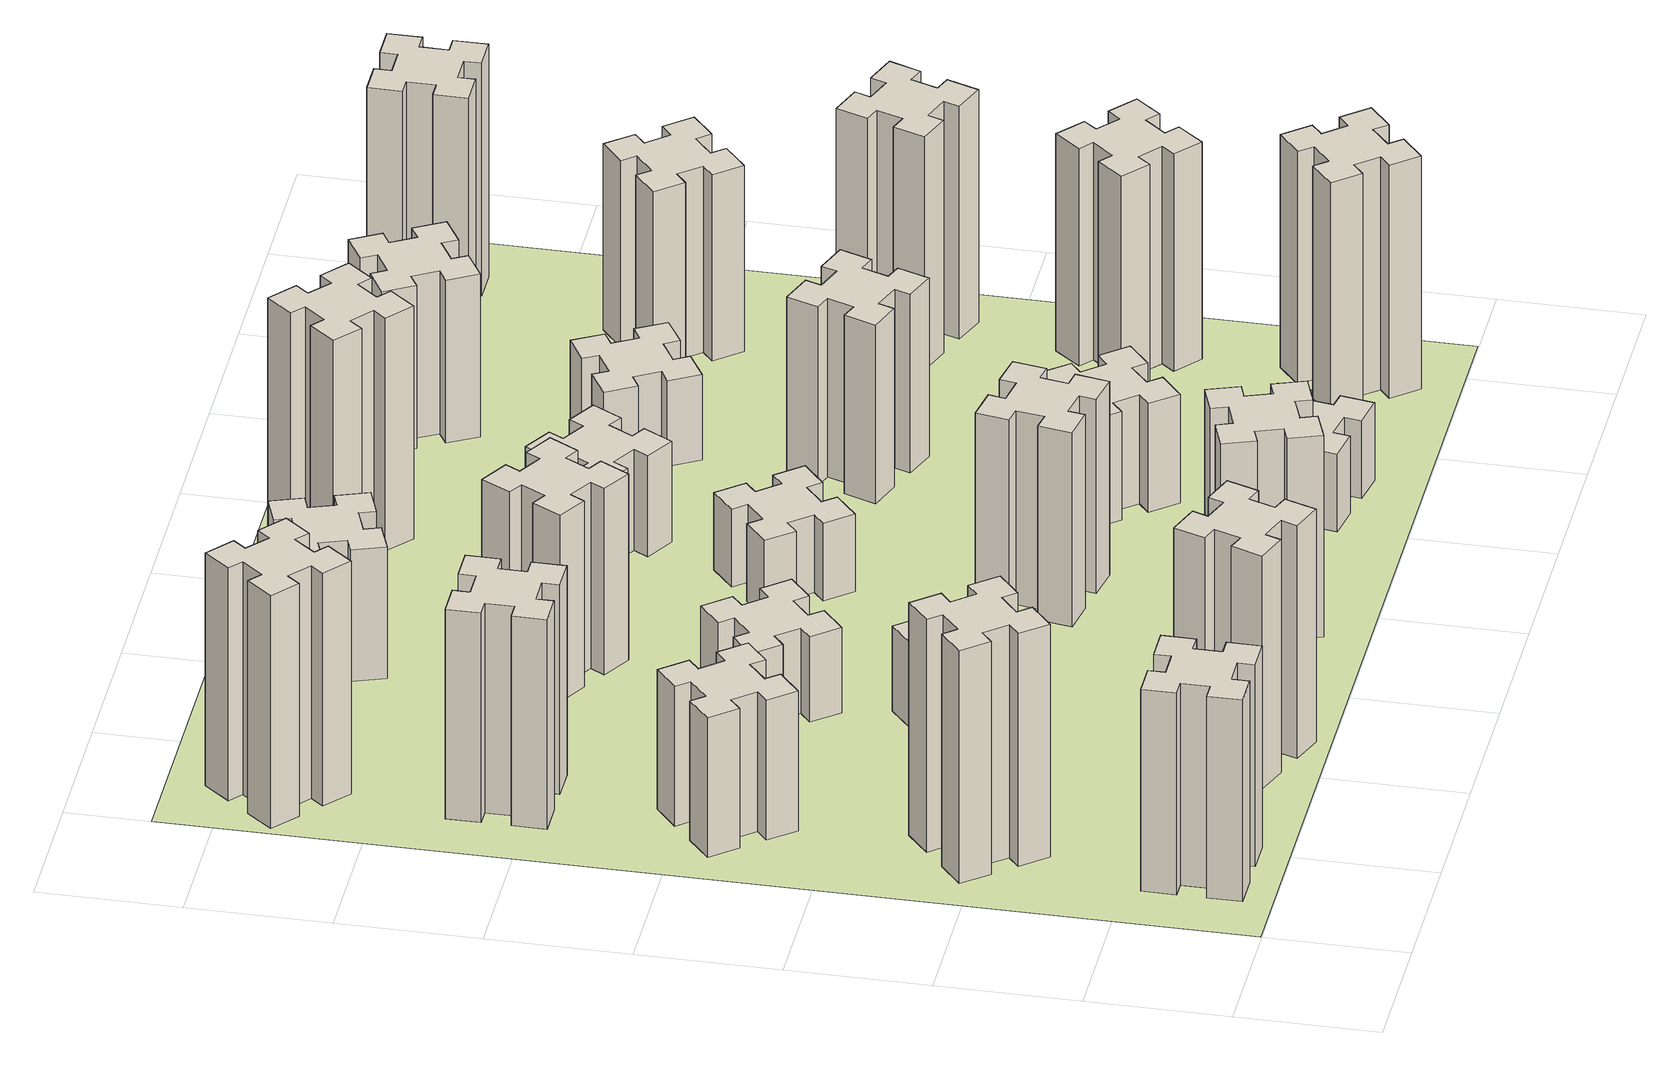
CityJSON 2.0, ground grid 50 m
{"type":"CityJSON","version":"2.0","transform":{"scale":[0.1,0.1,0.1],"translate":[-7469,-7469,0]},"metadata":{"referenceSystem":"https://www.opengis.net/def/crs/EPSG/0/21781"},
"CityObjects":{
"building1":{"type":"Building","attributes":{"class":"1000","function":"1000","usage":"1000","yearOfConstruction":2016,"roofType":"1000","measuredHeight":78,"storeysAboveGround":30,"storeysBelowGround":0},"geometry":[{"type":"Solid","lod":"1","boundaries":[[[[0,1,2,3,4,5,6,7,8,9,10,11,12,13,14,15,16,17,18,19]],[[17,16,20,21]],[[16,15,22,20]],[[15,14,23,22]],[[14,13,24,23]],[[13,12,25,24]],[[12,11,26,25]],[[11,10,27,26]],[[10,9,28,27]],[[9,8,29,28]],[[8,7,30,29]],[[7,6,31,30]],[[6,5,32,31]],[[5,4,33,32]],[[4,3,34,33]],[[3,2,35,34]],[[2,1,36,35]],[[1,0,37,36]],[[0,19,38,37]],[[19,18,39,38]],[[18,17,21,39]],[[24,25,26,27,28,29,30,31,32,33,34,35,36,37,38,39,21,20,22,23]]]]}]},
"building2":{"type":"Building","attributes":{"class":"1000","function":"1000","usage":"1000","yearOfConstruction":2016,"roofType":"1000","measuredHeight":90,"storeysAboveGround":30,"storeysBelowGround":0},"geometry":[{"type":"Solid","lod":"1","boundaries":[[[[40,41,42,43,44,45,46,47,48,49,50,51,52,53,54,55,56,57,58,59]],[[57,56,60,61]],[[56,55,62,60]],[[55,54,63,62]],[[54,53,64,63]],[[53,52,65,64]],[[52,51,66,65]],[[51,50,67,66]],[[50,49,68,67]],[[49,48,69,68]],[[48,47,70,69]],[[47,46,71,70]],[[46,45,72,71]],[[45,44,73,72]],[[44,43,74,73]],[[43,42,75,74]],[[42,41,76,75]],[[41,40,77,76]],[[40,59,78,77]],[[59,58,79,78]],[[58,57,61,79]],[[64,65,66,67,68,69,70,71,72,73,74,75,76,77,78,79,61,60,62,63]]]]}]},
"building3":{"type":"Building","attributes":{"class":"1000","function":"1000","usage":"1000","yearOfConstruction":2016,"roofType":"1000","measuredHeight":54,"storeysAboveGround":30,"storeysBelowGround":0},"geometry":[{"type":"Solid","lod":"1","boundaries":[[[[80,81,82,83,84,85,86,87,88,89,90,91,92,93,94,95,96,97,98,99]],[[97,96,100,101]],[[96,95,102,100]],[[95,94,103,102]],[[94,93,104,103]],[[93,92,105,104]],[[92,91,106,105]],[[91,90,107,106]],[[90,89,108,107]],[[89,88,109,108]],[[88,87,110,109]],[[87,86,111,110]],[[86,85,112,111]],[[85,84,113,112]],[[84,83,114,113]],[[83,82,115,114]],[[82,81,116,115]],[[81,80,117,116]],[[80,99,118,117]],[[99,98,119,118]],[[98,97,101,119]],[[104,105,106,107,108,109,110,111,112,113,114,115,116,117,118,119,101,100,102,103]]]]}]},
"building4":{"type":"Building","attributes":{"class":"1000","function":"1000","usage":"1000","yearOfConstruction":2016,"roofType":"1000","measuredHeight":81,"storeysAboveGround":30,"storeysBelowGround":0},"geometry":[{"type":"Solid","lod":"1","boundaries":[[[[120,121,122,123,124,125,126,127,128,129,130,131,132,133,134,135,136,137,138,139]],[[137,136,140,141]],[[136,135,142,140]],[[135,134,143,142]],[[134,133,144,143]],[[133,132,145,144]],[[132,131,146,145]],[[131,130,147,146]],[[130,129,148,147]],[[129,128,149,148]],[[128,127,150,149]],[[127,126,151,150]],[[126,125,152,151]],[[125,124,153,152]],[[124,123,154,153]],[[123,122,155,154]],[[122,121,156,155]],[[121,120,157,156]],[[120,139,158,157]],[[139,138,159,158]],[[138,137,141,159]],[[144,145,146,147,148,149,150,151,152,153,154,155,156,157,158,159,141,140,142,143]]]]}]},
"building5":{"type":"Building","attributes":{"class":"1000","function":"1000","usage":"1000","yearOfConstruction":2016,"roofType":"1000","measuredHeight":90,"storeysAboveGround":30,"storeysBelowGround":0},"geometry":[{"type":"Solid","lod":"1","boundaries":[[[[160,161,162,163,164,165,166,167,168,169,170,171,172,173,174,175,176,177,178,179]],[[177,176,180,181]],[[176,175,182,180]],[[175,174,183,182]],[[174,173,184,183]],[[173,172,185,184]],[[172,171,186,185]],[[171,170,187,186]],[[170,169,188,187]],[[169,168,189,188]],[[168,167,190,189]],[[167,166,191,190]],[[166,165,192,191]],[[165,164,193,192]],[[164,163,194,193]],[[163,162,195,194]],[[162,161,196,195]],[[161,160,197,196]],[[160,179,198,197]],[[179,178,199,198]],[[178,177,181,199]],[[184,185,186,187,188,189,190,191,192,193,194,195,196,197,198,199,181,180,182,183]]]]}]},
"building6":{"type":"Building","attributes":{"class":"1000","function":"1000","usage":"1000","yearOfConstruction":2016,"roofType":"1000","measuredHeight":90,"storeysAboveGround":30,"storeysBelowGround":0},"geometry":[{"type":"Solid","lod":"1","boundaries":[[[[200,201,202,203,204,205,206,207,208,209,210,211,212,213,214,215,216,217,218,219]],[[217,216,220,221]],[[216,215,222,220]],[[215,214,223,222]],[[214,213,224,223]],[[213,212,225,224]],[[212,211,226,225]],[[211,210,227,226]],[[210,209,228,227]],[[209,208,229,228]],[[208,207,230,229]],[[207,206,231,230]],[[206,205,232,231]],[[205,204,233,232]],[[204,203,234,233]],[[203,202,235,234]],[[202,201,236,235]],[[201,200,237,236]],[[200,219,238,237]],[[219,218,239,238]],[[218,217,221,239]],[[224,225,226,227,228,229,230,231,232,233,234,235,236,237,238,239,221,220,222,223]]]]}]},
"building7":{"type":"Building","attributes":{"class":"1000","function":"1000","usage":"1000","yearOfConstruction":2016,"roofType":"1000","measuredHeight":33,"storeysAboveGround":30,"storeysBelowGround":0},"geometry":[{"type":"Solid","lod":"1","boundaries":[[[[240,241,242,243,244,245,246,247,248,249,250,251,252,253,254,255,256,257,258,259]],[[257,256,260,261]],[[256,255,262,260]],[[255,254,263,262]],[[254,253,264,263]],[[253,252,265,264]],[[252,251,266,265]],[[251,250,267,266]],[[250,249,268,267]],[[249,248,269,268]],[[248,247,270,269]],[[247,246,271,270]],[[246,245,272,271]],[[245,244,273,272]],[[244,243,274,273]],[[243,242,275,274]],[[242,241,276,275]],[[241,240,277,276]],[[240,259,278,277]],[[259,258,279,278]],[[258,257,261,279]],[[264,265,266,267,268,269,270,271,272,273,274,275,276,277,278,279,261,260,262,263]]]]}]},
"building8":{"type":"Building","attributes":{"class":"1000","function":"1000","usage":"1000","yearOfConstruction":2016,"roofType":"1000","measuredHeight":33,"storeysAboveGround":30,"storeysBelowGround":0},"geometry":[{"type":"Solid","lod":"1","boundaries":[[[[280,281,282,283,284,285,286,287,288,289,290,291,292,293,294,295,296,297,298,299]],[[297,296,300,301]],[[296,295,302,300]],[[295,294,303,302]],[[294,293,304,303]],[[293,292,305,304]],[[292,291,306,305]],[[291,290,307,306]],[[290,289,308,307]],[[289,288,309,308]],[[288,287,310,309]],[[287,286,311,310]],[[286,285,312,311]],[[285,284,313,312]],[[284,283,314,313]],[[283,282,315,314]],[[282,281,316,315]],[[281,280,317,316]],[[280,299,318,317]],[[299,298,319,318]],[[298,297,301,319]],[[304,305,306,307,308,309,310,311,312,313,314,315,316,317,318,319,301,300,302,303]]]]}]},
"building9":{"type":"Building","attributes":{"class":"1000","function":"1000","usage":"1000","yearOfConstruction":2016,"roofType":"1000","measuredHeight":72,"storeysAboveGround":30,"storeysBelowGround":0},"geometry":[{"type":"Solid","lod":"1","boundaries":[[[[320,321,322,323,324,325,326,327,328,329,330,331,332,333,334,335,336,337,338,339]],[[337,336,340,341]],[[336,335,342,340]],[[335,334,343,342]],[[334,333,344,343]],[[333,332,345,344]],[[332,331,346,345]],[[331,330,347,346]],[[330,329,348,347]],[[329,328,349,348]],[[328,327,350,349]],[[327,326,351,350]],[[326,325,352,351]],[[325,324,353,352]],[[324,323,354,353]],[[323,322,355,354]],[[322,321,356,355]],[[321,320,357,356]],[[320,339,358,357]],[[339,338,359,358]],[[338,337,341,359]],[[344,345,346,347,348,349,350,351,352,353,354,355,356,357,358,359,341,340,342,343]]]]}]},
"building10":{"type":"Building","attributes":{"class":"1000","function":"1000","usage":"1000","yearOfConstruction":2016,"roofType":"1000","measuredHeight":78,"storeysAboveGround":30,"storeysBelowGround":0},"geometry":[{"type":"Solid","lod":"1","boundaries":[[[[360,361,362,363,364,365,366,367,368,369,370,371,372,373,374,375,376,377,378,379]],[[377,376,380,381]],[[376,375,382,380]],[[375,374,383,382]],[[374,373,384,383]],[[373,372,385,384]],[[372,371,386,385]],[[371,370,387,386]],[[370,369,388,387]],[[369,368,389,388]],[[368,367,390,389]],[[367,366,391,390]],[[366,365,392,391]],[[365,364,393,392]],[[364,363,394,393]],[[363,362,395,394]],[[362,361,396,395]],[[361,360,397,396]],[[360,379,398,397]],[[379,378,399,398]],[[378,377,381,399]],[[384,385,386,387,388,389,390,391,392,393,394,395,396,397,398,399,381,380,382,383]]]]}]},
"building11":{"type":"Building","attributes":{"class":"1000","function":"1000","usage":"1000","yearOfConstruction":2016,"roofType":"1000","measuredHeight":51,"storeysAboveGround":30,"storeysBelowGround":0},"geometry":[{"type":"Solid","lod":"1","boundaries":[[[[400,401,402,403,404,405,406,407,408,409,410,411,412,413,414,415,416,417,418,419]],[[417,416,420,421]],[[416,415,422,420]],[[415,414,423,422]],[[414,413,424,423]],[[413,412,425,424]],[[412,411,426,425]],[[411,410,427,426]],[[410,409,428,427]],[[409,408,429,428]],[[408,407,430,429]],[[407,406,431,430]],[[406,405,432,431]],[[405,404,433,432]],[[404,403,434,433]],[[403,402,435,434]],[[402,401,436,435]],[[401,400,437,436]],[[400,419,438,437]],[[419,418,439,438]],[[418,417,421,439]],[[424,425,426,427,428,429,430,431,432,433,434,435,436,437,438,439,421,420,422,423]]]]}]},
"building12":{"type":"Building","attributes":{"class":"1000","function":"1000","usage":"1000","yearOfConstruction":2016,"roofType":"1000","measuredHeight":75,"storeysAboveGround":30,"storeysBelowGround":0},"geometry":[{"type":"Solid","lod":"1","boundaries":[[[[440,441,442,443,444,445,446,447,448,449,450,451,452,453,454,455,456,457,458,459]],[[457,456,460,461]],[[456,455,462,460]],[[455,454,463,462]],[[454,453,464,463]],[[453,452,465,464]],[[452,451,466,465]],[[451,450,467,466]],[[450,449,468,467]],[[449,448,469,468]],[[448,447,470,469]],[[447,446,471,470]],[[446,445,472,471]],[[445,444,473,472]],[[444,443,474,473]],[[443,442,475,474]],[[442,441,476,475]],[[441,440,477,476]],[[440,459,478,477]],[[459,458,479,478]],[[458,457,461,479]],[[464,465,466,467,468,469,470,471,472,473,474,475,476,477,478,479,461,460,462,463]]]]}]},
"building13":{"type":"Building","attributes":{"class":"1000","function":"1000","usage":"1000","yearOfConstruction":2016,"roofType":"1000","measuredHeight":30,"storeysAboveGround":30,"storeysBelowGround":0},"geometry":[{"type":"Solid","lod":"1","boundaries":[[[[480,481,482,483,484,485,486,487,488,489,490,491,492,493,494,495,496,497,498,499]],[[497,496,500,501]],[[496,495,502,500]],[[495,494,503,502]],[[494,493,504,503]],[[493,492,505,504]],[[492,491,506,505]],[[491,490,507,506]],[[490,489,508,507]],[[489,488,509,508]],[[488,487,510,509]],[[487,486,511,510]],[[486,485,512,511]],[[485,484,513,512]],[[484,483,514,513]],[[483,482,515,514]],[[482,481,516,515]],[[481,480,517,516]],[[480,499,518,517]],[[499,498,519,518]],[[498,497,501,519]],[[504,505,506,507,508,509,510,511,512,513,514,515,516,517,518,519,501,500,502,503]]]]}]},
"building14":{"type":"Building","attributes":{"class":"1000","function":"1000","usage":"1000","yearOfConstruction":2016,"roofType":"1000","measuredHeight":39,"storeysAboveGround":30,"storeysBelowGround":0},"geometry":[{"type":"Solid","lod":"1","boundaries":[[[[520,521,522,523,524,525,526,527,528,529,530,531,532,533,534,535,536,537,538,539]],[[537,536,540,541]],[[536,535,542,540]],[[535,534,543,542]],[[534,533,544,543]],[[533,532,545,544]],[[532,531,546,545]],[[531,530,547,546]],[[530,529,548,547]],[[529,528,549,548]],[[528,527,550,549]],[[527,526,551,550]],[[526,525,552,551]],[[525,524,553,552]],[[524,523,554,553]],[[523,522,555,554]],[[522,521,556,555]],[[521,520,557,556]],[[520,539,558,557]],[[539,538,559,558]],[[538,537,541,559]],[[544,545,546,547,548,549,550,551,552,553,554,555,556,557,558,559,541,540,542,543]]]]}]},
"building15":{"type":"Building","attributes":{"class":"1000","function":"1000","usage":"1000","yearOfConstruction":2016,"roofType":"1000","measuredHeight":30,"storeysAboveGround":30,"storeysBelowGround":0},"geometry":[{"type":"Solid","lod":"1","boundaries":[[[[560,561,562,563,564,565,566,567,568,569,570,571,572,573,574,575,576,577,578,579]],[[577,576,580,581]],[[576,575,582,580]],[[575,574,583,582]],[[574,573,584,583]],[[573,572,585,584]],[[572,571,586,585]],[[571,570,587,586]],[[570,569,588,587]],[[569,568,589,588]],[[568,567,590,589]],[[567,566,591,590]],[[566,565,592,591]],[[565,564,593,592]],[[564,563,594,593]],[[563,562,595,594]],[[562,561,596,595]],[[561,560,597,596]],[[560,579,598,597]],[[579,578,599,598]],[[578,577,581,599]],[[584,585,586,587,588,589,590,591,592,593,594,595,596,597,598,599,581,580,582,583]]]]}]},
"building16":{"type":"Building","attributes":{"class":"1000","function":"1000","usage":"1000","yearOfConstruction":2016,"roofType":"1000","measuredHeight":90,"storeysAboveGround":30,"storeysBelowGround":0},"geometry":[{"type":"Solid","lod":"1","boundaries":[[[[600,601,602,603,604,605,606,607,608,609,610,611,612,613,614,615,616,617,618,619]],[[617,616,620,621]],[[616,615,622,620]],[[615,614,623,622]],[[614,613,624,623]],[[613,612,625,624]],[[612,611,626,625]],[[611,610,627,626]],[[610,609,628,627]],[[609,608,629,628]],[[608,607,630,629]],[[607,606,631,630]],[[606,605,632,631]],[[605,604,633,632]],[[604,603,634,633]],[[603,602,635,634]],[[602,601,636,635]],[[601,600,637,636]],[[600,619,638,637]],[[619,618,639,638]],[[618,617,621,639]],[[624,625,626,627,628,629,630,631,632,633,634,635,636,637,638,639,621,620,622,623]]]]}]},
"building17":{"type":"Building","attributes":{"class":"1000","function":"1000","usage":"1000","yearOfConstruction":2016,"roofType":"1000","measuredHeight":42,"storeysAboveGround":30,"storeysBelowGround":0},"geometry":[{"type":"Solid","lod":"1","boundaries":[[[[640,641,642,643,644,645,646,647,648,649,650,651,652,653,654,655,656,657,658,659]],[[657,656,660,661]],[[656,655,662,660]],[[655,654,663,662]],[[654,653,664,663]],[[653,652,665,664]],[[652,651,666,665]],[[651,650,667,666]],[[650,649,668,667]],[[649,648,669,668]],[[648,647,670,669]],[[647,646,671,670]],[[646,645,672,671]],[[645,644,673,672]],[[644,643,674,673]],[[643,642,675,674]],[[642,641,676,675]],[[641,640,677,676]],[[640,659,678,677]],[[659,658,679,678]],[[658,657,661,679]],[[664,665,666,667,668,669,670,671,672,673,674,675,676,677,678,679,661,660,662,663]]]]}]},
"building18":{"type":"Building","attributes":{"class":"1000","function":"1000","usage":"1000","yearOfConstruction":2016,"roofType":"1000","measuredHeight":69,"storeysAboveGround":30,"storeysBelowGround":0},"geometry":[{"type":"Solid","lod":"1","boundaries":[[[[680,681,682,683,684,685,686,687,688,689,690,691,692,693,694,695,696,697,698,699]],[[697,696,700,701]],[[696,695,702,700]],[[695,694,703,702]],[[694,693,704,703]],[[693,692,705,704]],[[692,691,706,705]],[[691,690,707,706]],[[690,689,708,707]],[[689,688,709,708]],[[688,687,710,709]],[[687,686,711,710]],[[686,685,712,711]],[[685,684,713,712]],[[684,683,714,713]],[[683,682,715,714]],[[682,681,716,715]],[[681,680,717,716]],[[680,699,718,717]],[[699,698,719,718]],[[698,697,701,719]],[[704,705,706,707,708,709,710,711,712,713,714,715,716,717,718,719,701,700,702,703]]]]}]},
"building19":{"type":"Building","attributes":{"class":"1000","function":"1000","usage":"1000","yearOfConstruction":2016,"roofType":"1000","measuredHeight":33,"storeysAboveGround":30,"storeysBelowGround":0},"geometry":[{"type":"Solid","lod":"1","boundaries":[[[[720,721,722,723,724,725,726,727,728,729,730,731,732,733,734,735,736,737,738,739]],[[737,736,740,741]],[[736,735,742,740]],[[735,734,743,742]],[[734,733,744,743]],[[733,732,745,744]],[[732,731,746,745]],[[731,730,747,746]],[[730,729,748,747]],[[729,728,749,748]],[[728,727,750,749]],[[727,726,751,750]],[[726,725,752,751]],[[725,724,753,752]],[[724,723,754,753]],[[723,722,755,754]],[[722,721,756,755]],[[721,720,757,756]],[[720,739,758,757]],[[739,738,759,758]],[[738,737,741,759]],[[744,745,746,747,748,749,750,751,752,753,754,755,756,757,758,759,741,740,742,743]]]]}]},
"building20":{"type":"Building","attributes":{"class":"1000","function":"1000","usage":"1000","yearOfConstruction":2016,"roofType":"1000","measuredHeight":90,"storeysAboveGround":30,"storeysBelowGround":0},"geometry":[{"type":"Solid","lod":"1","boundaries":[[[[760,761,762,763,764,765,766,767,768,769,770,771,772,773,774,775,776,777,778,779]],[[777,776,780,781]],[[776,775,782,780]],[[775,774,783,782]],[[774,773,784,783]],[[773,772,785,784]],[[772,771,786,785]],[[771,770,787,786]],[[770,769,788,787]],[[769,768,789,788]],[[768,767,790,789]],[[767,766,791,790]],[[766,765,792,791]],[[765,764,793,792]],[[764,763,794,793]],[[763,762,795,794]],[[762,761,796,795]],[[761,760,797,796]],[[760,779,798,797]],[[779,778,799,798]],[[778,777,781,799]],[[784,785,786,787,788,789,790,791,792,793,794,795,796,797,798,799,781,780,782,783]]]]}]},
"building21":{"type":"Building","attributes":{"class":"1000","function":"1000","usage":"1000","yearOfConstruction":2016,"roofType":"1000","measuredHeight":63,"storeysAboveGround":30,"storeysBelowGround":0},"geometry":[{"type":"Solid","lod":"1","boundaries":[[[[800,801,802,803,804,805,806,807,808,809,810,811,812,813,814,815,816,817,818,819]],[[817,816,820,821]],[[816,815,822,820]],[[815,814,823,822]],[[814,813,824,823]],[[813,812,825,824]],[[812,811,826,825]],[[811,810,827,826]],[[810,809,828,827]],[[809,808,829,828]],[[808,807,830,829]],[[807,806,831,830]],[[806,805,832,831]],[[805,804,833,832]],[[804,803,834,833]],[[803,802,835,834]],[[802,801,836,835]],[[801,800,837,836]],[[800,819,838,837]],[[819,818,839,838]],[[818,817,821,839]],[[824,825,826,827,828,829,830,831,832,833,834,835,836,837,838,839,821,820,822,823]]]]}]},
"building22":{"type":"Building","attributes":{"class":"1000","function":"1000","usage":"1000","yearOfConstruction":2016,"roofType":"1000","measuredHeight":84,"storeysAboveGround":30,"storeysBelowGround":0},"geometry":[{"type":"Solid","lod":"1","boundaries":[[[[840,841,842,843,844,845,846,847,848,849,850,851,852,853,854,855,856,857,858,859]],[[857,856,860,861]],[[856,855,862,860]],[[855,854,863,862]],[[854,853,864,863]],[[853,852,865,864]],[[852,851,866,865]],[[851,850,867,866]],[[850,849,868,867]],[[849,848,869,868]],[[848,847,870,869]],[[847,846,871,870]],[[846,845,872,871]],[[845,844,873,872]],[[844,843,874,873]],[[843,842,875,874]],[[842,841,876,875]],[[841,840,877,876]],[[840,859,878,877]],[[859,858,879,878]],[[858,857,861,879]],[[864,865,866,867,868,869,870,871,872,873,874,875,876,877,878,879,861,860,862,863]]]]}]},
"building23":{"type":"Building","attributes":{"class":"1000","function":"1000","usage":"1000","yearOfConstruction":2016,"roofType":"1000","measuredHeight":90,"storeysAboveGround":30,"storeysBelowGround":0},"geometry":[{"type":"Solid","lod":"1","boundaries":[[[[880,881,882,883,884,885,886,887,888,889,890,891,892,893,894,895,896,897,898,899]],[[897,896,900,901]],[[896,895,902,900]],[[895,894,903,902]],[[894,893,904,903]],[[893,892,905,904]],[[892,891,906,905]],[[891,890,907,906]],[[890,889,908,907]],[[889,888,909,908]],[[888,887,910,909]],[[887,886,911,910]],[[886,885,912,911]],[[885,884,913,912]],[[884,883,914,913]],[[883,882,915,914]],[[882,881,916,915]],[[881,880,917,916]],[[880,899,918,917]],[[899,898,919,918]],[[898,897,901,919]],[[904,905,906,907,908,909,910,911,912,913,914,915,916,917,918,919,901,900,902,903]]]]}]},
"building24":{"type":"Building","attributes":{"class":"1000","function":"1000","usage":"1000","yearOfConstruction":2016,"roofType":"1000","measuredHeight":72,"storeysAboveGround":30,"storeysBelowGround":0},"geometry":[{"type":"Solid","lod":"1","boundaries":[[[[920,921,922,923,924,925,926,927,928,929,930,931,932,933,934,935,936,937,938,939]],[[937,936,940,941]],[[936,935,942,940]],[[935,934,943,942]],[[934,933,944,943]],[[933,932,945,944]],[[932,931,946,945]],[[931,930,947,946]],[[930,929,948,947]],[[929,928,949,948]],[[928,927,950,949]],[[927,926,951,950]],[[926,925,952,951]],[[925,924,953,952]],[[924,923,954,953]],[[923,922,955,954]],[[922,921,956,955]],[[921,920,957,956]],[[920,939,958,957]],[[939,938,959,958]],[[938,937,941,959]],[[944,945,946,947,948,949,950,951,952,953,954,955,956,957,958,959,941,940,942,943]]]]}]},
"building25":{"type":"Building","attributes":{"class":"1000","function":"1000","usage":"1000","yearOfConstruction":2016,"roofType":"1000","measuredHeight":90,"storeysAboveGround":30,"storeysBelowGround":0},"geometry":[{"type":"Solid","lod":"1","boundaries":[[[[960,961,962,963,964,965,966,967,968,969,970,971,972,973,974,975,976,977,978,979]],[[977,976,980,981]],[[976,975,982,980]],[[975,974,983,982]],[[974,973,984,983]],[[973,972,985,984]],[[972,971,986,985]],[[971,970,987,986]],[[970,969,988,987]],[[969,968,989,988]],[[968,967,990,989]],[[967,966,991,990]],[[966,965,992,991]],[[965,964,993,992]],[[964,963,994,993]],[[963,962,995,994]],[[962,961,996,995]],[[961,960,997,996]],[[960,979,998,997]],[[979,978,999,998]],[[978,977,981,999]],[[984,985,986,987,988,989,990,991,992,993,994,995,996,997,998,999,981,980,982,983]]]]}]},
"landuse1":{"type":"LandUse","attributes":{"name":"plot1","function":"1010"},"geometry":[{"type":"MultiSurface","lod":"1","boundaries":[[[1000,1001,1002,1003]]]}]}
},
"vertices":[
[265,325,0],[265,225,0],[205,225,0],[205,105,0],[325,105,0],[325,165,0],[425,165,0],[425,105,0],[545,105,0],[545,225,0],[485,225,0],[485,325,0],[545,325,0],[545,445,0],[425,445,0],[425,385,0],[325,385,0],[325,445,0],[205,445,0],[205,325,0],[325,385,780],[325,445,780],[425,385,780],[425,445,780],[545,445,780],[545,325,780],[485,325,780],[485,225,780],[545,225,780],[545,105,780],[425,105,780],[425,165,780],[325,165,780],[325,105,780],[205,105,780],[205,225,780],[265,225,780],[265,325,780],[205,325,780],[205,445,780],
[492,1048,0],[427,1124,0],[473,1163,0],[396,1255,0],[304,1178,0],[343,1132,0],[266,1067,0],[228,1113,0],[136,1036,0],[213,944,0],[259,983,0],[323,906,0],[277,868,0],[354,776,0],[446,853,0],[408,899,0],[484,963,0],[523,917,0],[615,994,0],[538,1086,0],[484,963,900],[523,917,900],[408,899,900],[446,853,900],[354,776,900],[277,868,900],[323,906,900],[259,983,900],[213,944,900],[136,1036,900],[228,1113,900],[266,1067,900],[343,1132,900],[304,1178,900],[396,1255,900],[473,1163,900],[427,1124,900],[492,1048,900],[538,1086,900],[615,994,900],
[492,1888,0],[427,1964,0],[473,2003,0],[396,2095,0],[304,2018,0],[343,1972,0],[266,1907,0],[228,1953,0],[136,1876,0],[213,1784,0],[259,1823,0],[323,1746,0],[277,1708,0],[354,1616,0],[446,1693,0],[408,1739,0],[484,1803,0],[523,1757,0],[615,1834,0],[538,1926,0],[484,1803,540],[523,1757,540],[408,1739,540],[446,1693,540],[354,1616,540],[277,1708,540],[323,1746,540],[259,1823,540],[213,1784,540],[136,1876,540],[228,1953,540],[266,1907,540],[343,1972,540],[304,2018,540],[396,2095,540],[473,2003,540],[427,1964,540],[492,1888,540],[538,1926,540],[615,1834,540],
[485,2545,0],[485,2645,0],[545,2645,0],[545,2765,0],[425,2765,0],[425,2705,0],[325,2705,0],[325,2765,0],[205,2765,0],[205,2645,0],[265,2645,0],[265,2545,0],[205,2545,0],[205,2425,0],[325,2425,0],[325,2485,0],[425,2485,0],[425,2425,0],[545,2425,0],[545,2545,0],[425,2485,810],[425,2425,810],[325,2485,810],[325,2425,810],[205,2425,810],[205,2545,810],[265,2545,810],[265,2645,810],[205,2645,810],[205,2765,810],[325,2765,810],[325,2705,810],[425,2705,810],[425,2765,810],[545,2765,810],[545,2645,810],[485,2645,810],[485,2545,810],[545,2545,810],[545,2425,810],
[1029,360,0],[995,266,0],[939,287,0],[897,174,0],[1010,133,0],[1031,189,0],[1125,155,0],[1104,99,0],[1217,57,0],[1258,170,0],[1202,191,0],[1236,285,0],[1292,264,0],[1333,377,0],[1220,418,0],[1200,362,0],[1106,396,0],[1127,452,0],[1014,493,0],[973,380,0],[1106,396,900],[1127,452,900],[1200,362,900],[1220,418,900],[1333,377,900],[1292,264,900],[1236,285,900],[1202,191,900],[1258,170,900],[1217,57,900],[1104,99,900],[1125,155,900],[1031,189,900],[1010,133,900],[897,174,900],[939,287,900],[995,266,900],[1029,360,900],[973,380,900],[1014,493,900],
[384,3387,0],[308,3452,0],[346,3498,0],[254,3575,0],[177,3483,0],[223,3444,0],[159,3368,0],[113,3406,0],[36,3314,0],[128,3237,0],[166,3283,0],[243,3219,0],[204,3173,0],[296,3096,0],[373,3188,0],[327,3226,0],[392,3303,0],[438,3264,0],[515,3356,0],[423,3433,0],[392,3303,900],[438,3264,900],[327,3226,900],[373,3188,900],[296,3096,900],[204,3173,900],[243,3219,900],[166,3283,900],[128,3237,900],[36,3314,900],[113,3406,900],[159,3368,900],[223,3444,900],[177,3483,900],[254,3575,900],[346,3498,900],[308,3452,900],[384,3387,900],[423,3433,900],[515,3356,900],
[1083,1332,0],[1006,1267,0],[968,1313,0],[876,1236,0],[953,1144,0],[999,1183,0],[1063,1106,0],[1017,1068,0],[1094,976,0],[1186,1053,0],[1148,1099,0],[1224,1163,0],[1263,1117,0],[1355,1194,0],[1278,1286,0],[1232,1248,0],[1167,1324,0],[1213,1363,0],[1136,1455,0],[1044,1378,0],[1167,1324,330],[1213,1363,330],[1232,1248,330],[1278,1286,330],[1355,1194,330],[1263,1117,330],[1224,1163,330],[1148,1099,330],[1186,1053,330],[1094,976,330],[1017,1068,330],[1063,1106,330],[999,1183,330],[953,1144,330],[876,1236,330],[968,1313,330],[1006,1267,330],[1083,1332,330],[1044,1378,330],[1136,1455,330],
[1083,1972,0],[1006,1907,0],[968,1953,0],[876,1876,0],[953,1784,0],[999,1823,0],[1063,1746,0],[1017,1708,0],[1094,1616,0],[1186,1693,0],[1148,1739,0],[1224,1803,0],[1263,1757,0],[1355,1834,0],[1278,1926,0],[1232,1888,0],[1167,1964,0],[1213,2003,0],[1136,2095,0],[1044,2018,0],[1167,1964,330],[1213,2003,330],[1232,1888,330],[1278,1926,330],[1355,1834,330],[1263,1757,330],[1224,1803,330],[1148,1739,330],[1186,1693,330],[1094,1616,330],[1017,1708,330],[1063,1746,330],[999,1823,330],[953,1784,330],[876,1876,330],[968,1953,330],[1006,1907,330],[1083,1972,330],[1044,2018,330],[1136,2095,330],
[1314,2666,0],[1227,2716,0],[1257,2768,0],[1153,2828,0],[1093,2724,0],[1145,2694,0],[1095,2607,0],[1043,2637,0],[983,2533,0],[1087,2473,0],[1117,2525,0],[1204,2475,0],[1174,2423,0],[1278,2363,0],[1338,2467,0],[1286,2497,0],[1336,2584,0],[1388,2554,0],[1448,2658,0],[1344,2718,0],[1336,2584,720],[1388,2554,720],[1286,2497,720],[1338,2467,720],[1278,2363,720],[1174,2423,720],[1204,2475,720],[1117,2525,720],[1087,2473,720],[983,2533,720],[1043,2637,720],[1095,2607,720],[1145,2694,720],[1093,2724,720],[1153,2828,720],[1257,2768,720],[1227,2716,720],[1314,2666,720],[1344,2718,720],[1448,2658,720],
[1835,385,0],[1869,291,0],[1813,270,0],[1854,157,0],[1967,199,0],[1946,255,0],[2040,289,0],[2060,233,0],[2173,274,0],[2132,387,0],[2076,366,0],[2042,460,0],[2098,480,0],[2057,593,0],[1944,552,0],[1965,496,0],[1871,462,0],[1850,518,0],[1737,477,0],[1779,364,0],[1871,462,780],[1850,518,780],[1965,496,780],[1944,552,780],[2057,593,780],[2098,480,780],[2042,460,780],[2076,366,780],[2132,387,780],[2173,274,780],[2060,233,780],[2040,289,780],[1946,255,780],[1967,199,780],[1854,157,780],[1813,270,780],[1869,291,780],[1835,385,780],[1779,364,780],[1737,477,780],
[1125,3456,0],[1031,3422,0],[1010,3478,0],[897,3437,0],[939,3324,0],[995,3345,0],[1029,3251,0],[973,3230,0],[1014,3117,0],[1127,3159,0],[1106,3215,0],[1200,3249,0],[1220,3193,0],[1333,3234,0],[1292,3347,0],[1236,3326,0],[1202,3420,0],[1258,3440,0],[1217,3553,0],[1104,3512,0],[1202,3420,510],[1258,3440,510],[1236,3326,510],[1292,3347,510],[1333,3234,510],[1220,3193,510],[1200,3249,510],[1106,3215,510],[1127,3159,510],[1014,3117,510],[973,3230,510],[1029,3251,510],[995,3345,510],[939,3324,510],[897,3437,510],[1010,3478,510],[1031,3422,510],[1125,3456,510],[1104,3512,510],[1217,3553,510],
[2055,1047,0],[2072,1145,0],[2131,1135,0],[2152,1253,0],[2034,1274,0],[2024,1215,0],[1925,1232,0],[1936,1291,0],[1817,1312,0],[1797,1194,0],[1856,1184,0],[1838,1085,0],[1779,1096,0],[1758,977,0],[1877,957,0],[1887,1016,0],[1985,998,0],[1975,939,0],[2093,918,0],[2114,1037,0],[1985,998,750],[1975,939,750],[1887,1016,750],[1877,957,750],[1758,977,750],[1779,1096,750],[1838,1085,750],[1856,1184,750],[1797,1194,750],[1817,1312,750],[1936,1291,750],[1925,1232,750],[2024,1215,750],[2034,1274,750],[2152,1253,750],[2131,1135,750],[2072,1145,750],[2055,1047,750],[2114,1037,750],[2093,918,750],
[1972,1988,0],[1907,2064,0],[1953,2103,0],[1876,2195,0],[1784,2118,0],[1823,2072,0],[1746,2007,0],[1708,2053,0],[1616,1976,0],[1693,1884,0],[1739,1923,0],[1803,1846,0],[1757,1808,0],[1834,1716,0],[1926,1793,0],[1888,1839,0],[1964,1903,0],[2003,1857,0],[2095,1934,0],[2018,2026,0],[1964,1903,300],[2003,1857,300],[1888,1839,300],[1926,1793,300],[1834,1716,300],[1757,1808,300],[1803,1846,300],[1739,1923,300],[1693,1884,300],[1616,1976,300],[1708,2053,300],[1746,2007,300],[1823,2072,300],[1784,2118,300],[1876,2195,300],[1953,2103,300],[1907,2064,300],[1972,1988,300],[2018,2026,300],[2095,1934,300],
[2026,2497,0],[2076,2584,0],[2128,2554,0],[2188,2658,0],[2084,2718,0],[2054,2666,0],[1967,2716,0],[1997,2768,0],[1893,2828,0],[1833,2724,0],[1885,2694,0],[1835,2607,0],[1783,2637,0],[1723,2533,0],[1827,2473,0],[1857,2525,0],[1944,2475,0],[1914,2423,0],[2018,2363,0],[2078,2467,0],[1944,2475,390],[1914,2423,390],[1857,2525,390],[1827,2473,390],[1723,2533,390],[1783,2637,390],[1835,2607,390],[1885,2694,390],[1833,2724,390],[1893,2828,390],[1997,2768,390],[1967,2716,390],[2054,2666,390],[2084,2718,390],[2188,2658,390],[2128,2554,390],[2076,2584,390],[2026,2497,390],[2078,2467,390],[2018,2363,390],
[2596,444,0],[2578,345,0],[2519,356,0],[2498,237,0],[2617,217,0],[2627,276,0],[2725,258,0],[2715,199,0],[2833,178,0],[2854,297,0],[2795,307,0],[2812,405,0],[2871,395,0],[2892,513,0],[2774,534,0],[2764,475,0],[2665,492,0],[2676,551,0],[2557,572,0],[2537,454,0],[2665,492,300],[2676,551,300],[2764,475,300],[2774,534,300],[2892,513,300],[2871,395,300],[2812,405,300],[2795,307,300],[2854,297,300],[2833,178,300],[2715,199,300],[2725,258,300],[2627,276,300],[2617,217,300],[2498,237,300],[2519,356,300],[2578,345,300],[2596,444,300],[2537,454,300],[2557,572,300],
[1746,3383,0],[1823,3319,0],[1784,3273,0],[1876,3196,0],[1953,3288,0],[1907,3326,0],[1972,3403,0],[2018,3364,0],[2095,3456,0],[2003,3533,0],[1964,3487,0],[1888,3552,0],[1926,3598,0],[1834,3675,0],[1757,3583,0],[1803,3544,0],[1739,3468,0],[1693,3506,0],[1616,3414,0],[1708,3337,0],[1739,3468,900],[1693,3506,900],[1803,3544,900],[1757,3583,900],[1834,3675,900],[1926,3598,900],[1888,3552,900],[1964,3487,900],[2003,3533,900],[2095,3456,900],[2018,3364,900],[1972,3403,900],[1907,3326,900],[1953,3288,900],[1876,3196,900],[1784,3273,900],[1823,3319,900],[1746,3383,900],[1708,3337,900],[1616,3414,900],
[2563,1132,0],[2486,1067,0],[2448,1113,0],[2356,1036,0],[2433,944,0],[2479,983,0],[2543,906,0],[2497,868,0],[2574,776,0],[2666,853,0],[2628,899,0],[2704,963,0],[2743,917,0],[2835,994,0],[2758,1086,0],[2712,1048,0],[2647,1124,0],[2693,1163,0],[2616,1255,0],[2524,1178,0],[2647,1124,420],[2693,1163,420],[2712,1048,420],[2758,1086,420],[2835,994,420],[2743,917,420],[2704,963,420],[2628,899,420],[2666,853,420],[2574,776,420],[2497,868,420],[2543,906,420],[2479,983,420],[2433,944,420],[2356,1036,420],[2448,1113,420],[2486,1067,420],[2563,1132,420],[2524,1178,420],[2616,1255,420],
[2682,1771,0],[2716,1865,0],[2772,1844,0],[2813,1957,0],[2700,1998,0],[2680,1942,0],[2586,1976,0],[2607,2032,0],[2494,2073,0],[2453,1960,0],[2509,1940,0],[2475,1846,0],[2419,1867,0],[2377,1754,0],[2490,1713,0],[2511,1769,0],[2605,1735,0],[2584,1679,0],[2697,1637,0],[2738,1750,0],[2605,1735,690],[2584,1679,690],[2511,1769,690],[2490,1713,690],[2377,1754,690],[2419,1867,690],[2475,1846,690],[2509,1940,690],[2453,1960,690],[2494,2073,690],[2607,2032,690],[2586,1976,690],[2680,1942,690],[2700,1998,690],[2813,1957,690],[2772,1844,690],[2716,1865,690],[2682,1771,690],[2738,1750,690],[2697,1637,690],
[2475,2584,0],[2525,2497,0],[2473,2467,0],[2533,2363,0],[2637,2423,0],[2607,2475,0],[2694,2525,0],[2724,2473,0],[2828,2533,0],[2768,2637,0],[2716,2607,0],[2666,2694,0],[2718,2724,0],[2658,2828,0],[2554,2768,0],[2584,2716,0],[2497,2666,0],[2467,2718,0],[2363,2658,0],[2423,2554,0],[2497,2666,330],[2467,2718,330],[2584,2716,330],[2554,2768,330],[2658,2828,330],[2718,2724,330],[2666,2694,330],[2716,2607,330],[2768,2637,330],[2828,2533,330],[2724,2473,330],[2694,2525,330],[2607,2475,330],[2637,2423,330],[2533,2363,330],[2473,2467,330],[2525,2497,330],[2475,2584,330],[2423,2554,330],[2363,2658,330],
[3468,259,0],[3544,323,0],[3583,277,0],[3675,354,0],[3598,446,0],[3552,408,0],[3487,484,0],[3533,523,0],[3456,615,0],[3364,538,0],[3403,492,0],[3326,427,0],[3288,473,0],[3196,396,0],[3273,304,0],[3319,343,0],[3383,266,0],[3337,228,0],[3414,136,0],[3506,213,0],[3383,266,900],[3337,228,900],[3319,343,900],[3273,304,900],[3196,396,900],[3288,473,900],[3326,427,900],[3403,492,900],[3364,538,900],[3456,615,900],[3533,523,900],[3487,484,900],[3552,408,900],[3598,446,900],[3675,354,900],[3583,277,900],[3544,323,900],[3468,259,900],[3506,213,900],[3414,136,900],
[2716,3347,0],[2666,3434,0],[2718,3464,0],[2658,3568,0],[2554,3508,0],[2584,3456,0],[2497,3406,0],[2467,3458,0],[2363,3398,0],[2423,3294,0],[2475,3324,0],[2525,3237,0],[2473,3207,0],[2533,3103,0],[2637,3163,0],[2607,3215,0],[2694,3265,0],[2724,3213,0],[2828,3273,0],[2768,3377,0],[2694,3265,630],[2724,3213,630],[2607,3215,630],[2637,3163,630],[2533,3103,630],[2473,3207,630],[2525,3237,630],[2475,3324,630],[2423,3294,630],[2363,3398,630],[2467,3458,630],[2497,3406,630],[2584,3456,630],[2554,3508,630],[2658,3568,630],[2718,3464,630],[2666,3434,630],[2716,3347,630],[2768,3377,630],[2828,3273,630],
[3487,1006,0],[3552,1083,0],[3598,1044,0],[3675,1136,0],[3583,1213,0],[3544,1167,0],[3468,1232,0],[3506,1278,0],[3414,1355,0],[3337,1263,0],[3383,1224,0],[3319,1148,0],[3273,1186,0],[3196,1094,0],[3288,1017,0],[3326,1063,0],[3403,999,0],[3364,953,0],[3456,876,0],[3533,968,0],[3403,999,840],[3364,953,840],[3326,1063,840],[3288,1017,840],[3196,1094,840],[3273,1186,840],[3319,1148,840],[3383,1224,840],[3337,1263,840],[3414,1355,840],[3506,1278,840],[3468,1232,840],[3544,1167,840],[3583,1213,840],[3675,1136,840],[3598,1044,840],[3552,1083,840],[3487,1006,840],[3533,968,840],[3456,876,840],
[3520,1942,0],[3426,1976,0],[3447,2032,0],[3334,2073,0],[3293,1960,0],[3349,1940,0],[3315,1846,0],[3259,1867,0],[3217,1754,0],[3330,1713,0],[3351,1769,0],[3445,1735,0],[3424,1679,0],[3537,1637,0],[3578,1750,0],[3522,1771,0],[3556,1865,0],[3612,1844,0],[3653,1957,0],[3540,1998,0],[3556,1865,900],[3612,1844,900],[3522,1771,900],[3578,1750,900],[3537,1637,900],[3424,1679,900],[3445,1735,900],[3351,1769,900],[3330,1713,900],[3217,1754,900],[3259,1867,900],[3315,1846,900],[3349,1940,900],[3293,1960,900],[3334,2073,900],[3447,2032,900],[3426,1976,900],[3520,1942,900],[3540,1998,900],[3653,1957,900],
[3203,2712,0],[3126,2647,0],[3088,2693,0],[2996,2616,0],[3073,2524,0],[3119,2563,0],[3183,2486,0],[3137,2448,0],[3214,2356,0],[3306,2433,0],[3268,2479,0],[3344,2543,0],[3383,2497,0],[3475,2574,0],[3398,2666,0],[3352,2628,0],[3287,2704,0],[3333,2743,0],[3256,2835,0],[3164,2758,0],[3287,2704,720],[3333,2743,720],[3352,2628,720],[3398,2666,720],[3475,2574,720],[3383,2497,720],[3344,2543,720],[3268,2479,720],[3306,2433,720],[3214,2356,720],[3137,2448,720],[3183,2486,720],[3119,2563,720],[3073,2524,720],[2996,2616,720],[3088,2693,720],[3126,2647,720],[3203,2712,720],[3164,2758,720],[3256,2835,720],
[3285,3325,0],[3385,3325,0],[3385,3265,0],[3505,3265,0],[3505,3385,0],[3445,3385,0],[3445,3485,0],[3505,3485,0],[3505,3605,0],[3385,3605,0],[3385,3545,0],[3285,3545,0],[3285,3605,0],[3165,3605,0],[3165,3485,0],[3225,3485,0],[3225,3385,0],[3165,3385,0],[3165,3265,0],[3285,3265,0],[3225,3385,900],[3165,3385,900],[3225,3485,900],[3165,3485,900],[3165,3605,900],[3285,3605,900],[3285,3545,900],[3385,3545,900],[3385,3605,900],[3505,3605,900],[3505,3485,900],[3445,3485,900],[3445,3385,900],[3505,3385,900],[3505,3265,900],[3385,3265,900],[3385,3325,900],[3285,3325,900],[3285,3265,900],[3165,3265,900],
[5,3705,0],[3705,3705,0],[3705,5,0],[5,5,0]
]}
